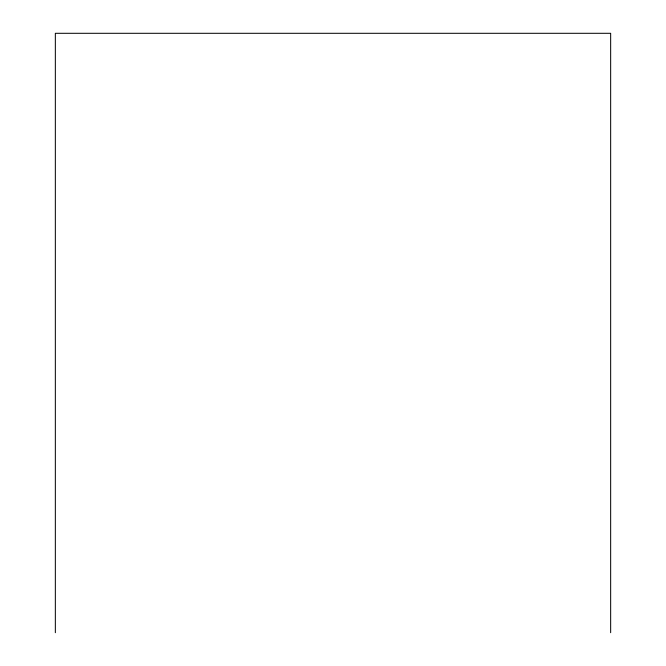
<?xml version="1.0" encoding="UTF-8"?>
<svg xmlns="http://www.w3.org/2000/svg" width="666" height="666" viewBox="0 0 666 666"><rect width="100%" height="100%" fill="white"/><g stroke="black" fill="none" stroke-linecap="round" stroke-linejoin="round"><path stroke-width="1" d="M610.655 632.7L610.655 33.3L55.345 33.3L55.345 632.7"/></g></svg>
